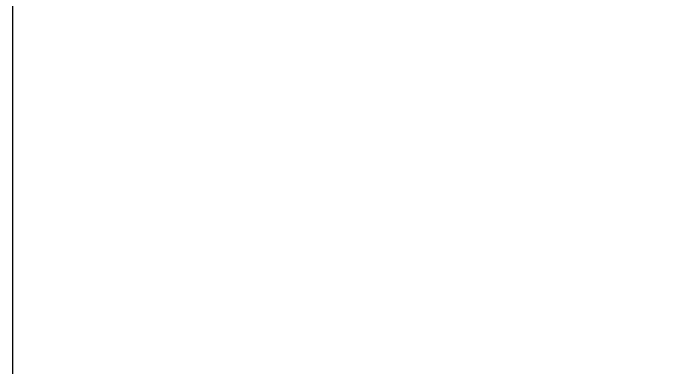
# Model space of a CAD drawing. Header units: millimetres. Extents: x 0 to 145404, y 0 to 194550.
# Drawn here: x 33175.5 to 33388.5, y 107635.6 to 107752 of the extents above; entities that cross this region are included whole.
import ezdxf

# ---------------------------------------------------------------- set-up
doc = ezdxf.new("R2010")
doc.units = ezdxf.units.MM
doc.layers.add('АР - Наружная стена', color=144, linetype='Continuous', lineweight=30)

# ---------------------------------------------------------------- blocks, each defined once
blk = doc.blocks.new('Квартира 1С 3800 тип 4')
at = {"layer": 'АР - Наружная стена'}
blk.add_lwpolyline([(-7150.000000027008, 0), (-7150.000000027008, 4000), (-6750.000000027008, 4000), (-6750.000000027008, 0)], close=True, dxfattribs=at)
blk = doc.blocks.new('V_Section_2')
blk.add_blockref('Квартира 1С 3800 тип 4', (7149.999999566004, -32099.9999999993))

msp = doc.modelspace()

# ---------------------------------------------------------------- block references
msp.add_blockref('V_Section_2', (33175.46006017162, 139046.1139150584, 1.056413898744269e-07))

doc.saveas('drawing.dxf')
